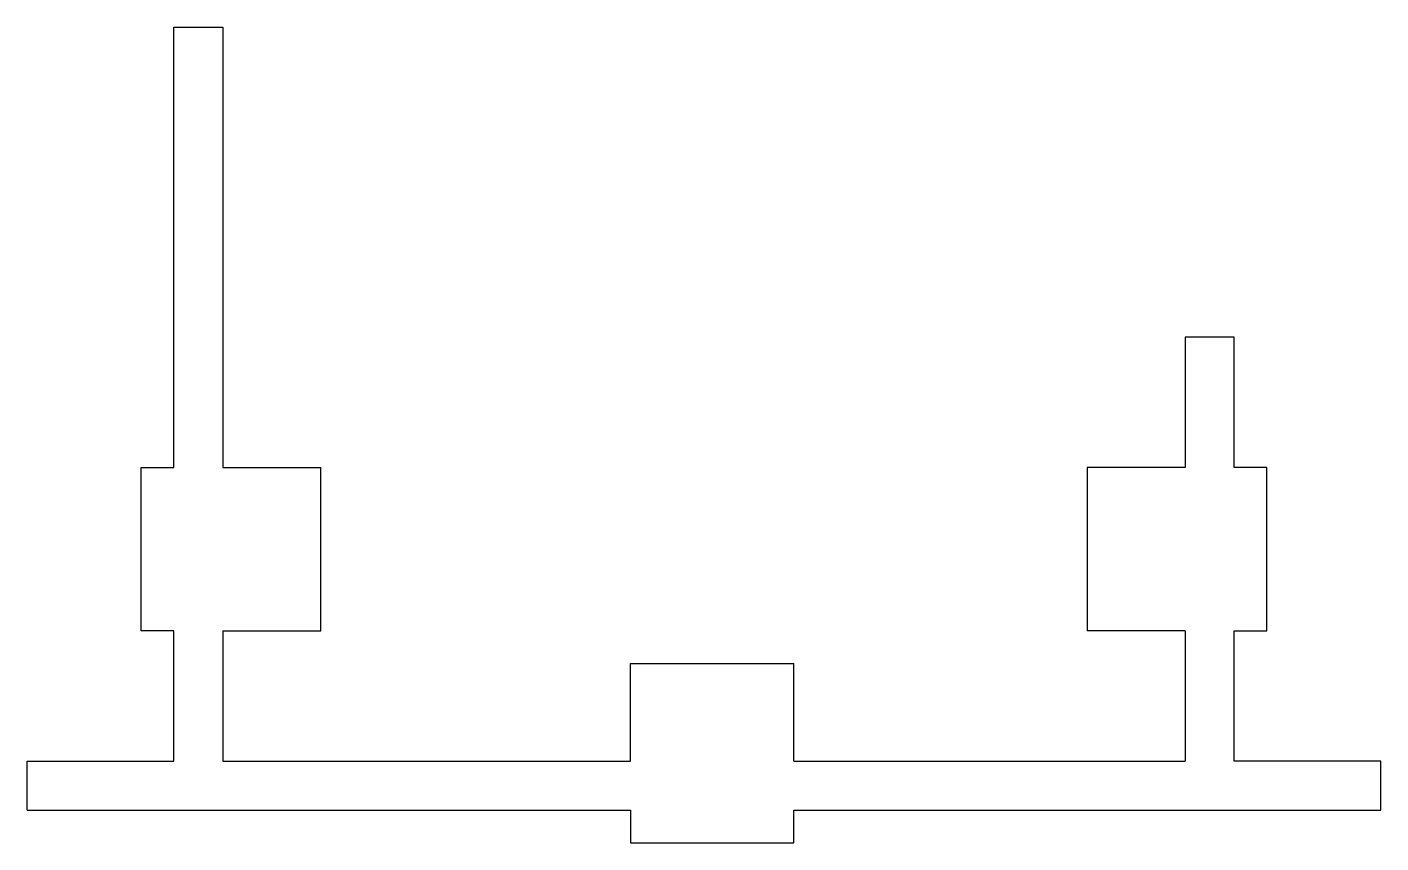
# Model space of a CAD drawing. Header units: millimetres. Extents: x 0 to 83, y -2 to 48.
import ezdxf

# ---------------------------------------------------------------- set-up
doc = ezdxf.new("R2010")
doc.units = ezdxf.units.MM
doc.layers.get('0').update_dxf_attribs({"linetype": 'CONTINUOUS'})

msp = doc.modelspace()

# ---------------------------------------------------------------- linework, layer by layer
for p, q in [((9, 48), (12, 48)), ((9, 21), (9, 48)), ((12, 48), (12, 21)), ((74, 29), (71, 29)), ((71, 29), (71, 21)), ((74, 21), (74, 29)), ((7, 11), (7, 21)), ((7, 21), (9, 21)), ((12, 21), (18, 21)), ((18, 11), (18, 21)), ((71, 21), (65, 21)), ((65, 21), (65, 11)), ((76, 21), (74, 21)), ((76, 11), (76, 21)), ((9, 11), (7, 11)), ((9, 3), (9, 11)), ((12, 11), (18, 11)), ((12, 11), (12, 3)), ((71, 11), (65, 11)), ((71, 11), (71, 3)), ((74, 11), (76, 11)), ((74, 3), (74, 11)), ((37, 3), (37, 9)), ((37, 9), (47, 9)), ((47, 3), (47, 9)), ((0, 0), (0, 3)), ((0, 3), (9, 3)), ((12, 3), (37, 3)), ((47, 3), (71, 3)), ((83, 3), (74, 3)), ((83, 0), (83, 3)), ((0, 0), (37, 0)), ((37, 0), (37, -2)), ((47, -2), (47, 0)), ((47, 0), (83, 0)), ((37, -2), (47, -2))]:
    msp.add_line(p, q)

doc.saveas('drawing.dxf')
